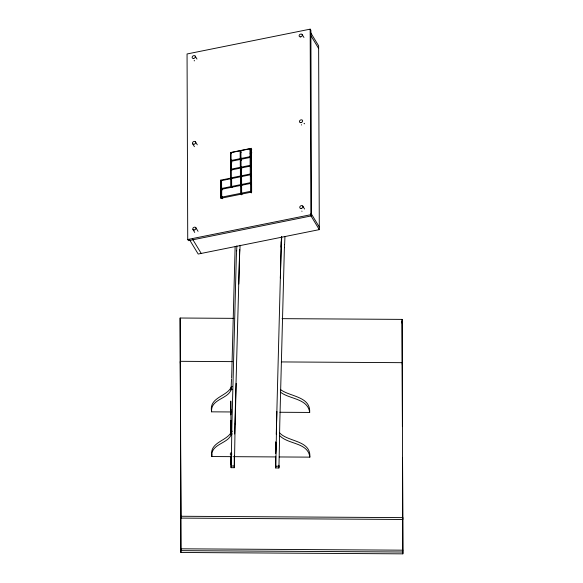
<?xml version="1.0" encoding="UTF-8"?>
<svg xmlns="http://www.w3.org/2000/svg" width="583" height="583" viewBox="0 0 583 583"><rect width="100%" height="100%" fill="white"/><g stroke="black" fill="none" stroke-linecap="round" stroke-linejoin="round"><path stroke-width="0.87" d="M231.808 430.757L231.626 442.38A94.584 1.326 -89.6 0 1 231.4 454.478L231.087 467.69L234.293 467.712L234.606 454.478A94.584 1.326 -89.6 0 0 234.825 442.402L235.015 430.779A49.038 0.685 -89.6 0 1 235.146 423.899M235.146 423.907L236.173 383.381M233.812 318.354L180.14 318.019L180.883 552.48L402.86 553.85L402.117 319.389L282.034 318.653M180.307 363.143L180.351 361.307L232.209 361.628M180.919 516.261L180.868 518.098L402.846 519.468L402.889 517.631L180.919 516.261L180.351 361.307M180.883 552.48L180.985 548.807L402.955 550.177M211.731 455.483C209.727 441.666 227.632 441.171 231.633 431.34L232.231 431.347M230.751 401.447L230.73 414.841L230.875 409.332M235.131 246.784L231.757 374.111A49.038 0.685 -89.6 0 1 231.619 377.762L231.611 377.835M230.912 420.401L230.795 433.111M231.043 456.657L230.912 464.717M239.679 249.393L234.643 433.985M275.628 445.864L275.482 451.373L275.468 447.773M275.65 451.679L275.883 442.584M276.867 411.416L276.59 422.923A52.412 0.736 -89.6 0 0 276.459 429.962L276.255 442.512A99.941 1.399 -89.6 0 1 276.029 454.303L275.708 467.967L278.907 467.981L279.235 454.303A99.941 1.399 -89.6 0 0 279.454 442.533L279.658 430.006A52.412 0.736 -89.6 0 1 279.796 422.93L284.307 250.858A50.604 0.707 -89.6 0 1 284.431 247.622M280.525 265.309L280.576 263.494M281.006 247.126L281.144 241.668M275.679 453.392L275.963 442.482M281.429 236.764L276.262 434.24L276.663 434.248M402.015 323.069L402.117 319.389M402.277 364.513L402.328 362.677L281.334 361.926M238.775 283.972L239.496 257.883A46.902 0.656 -89.6 0 1 239.613 254.968L239.766 252.257M280.357 277.923L281.101 250.843A50.604 0.707 -89.6 0 1 281.232 247.6L281.4 244.641M231.065 390.063L231.152 387.207M281.735 236.705L281.713 237.419A99.941 1.399 -89.6 0 1 281.465 243.3M284.941 236.72L284.912 237.434A99.941 1.399 -89.6 0 1 284.672 243.322L284.628 244.233M284.431 247.651L284.606 244.554M236.632 251.011L236.611 251.433M239.802 251.659L239.839 251.033A94.584 1.326 -89.6 0 0 240.087 245.261M236.567 252.235L236.406 254.975A46.902 0.656 -89.6 0 0 236.29 257.868L231.939 423.885A49.038 0.685 -89.6 0 0 231.808 430.735M231.553 378.863L231.4 381.42A94.584 1.326 -89.6 0 0 231.152 387.185M231.757 411.962L211.622 411.838C210.288 397.781 231.779 399.18 231.466 386.646L232.267 386.646M231.925 456.664L211.782 456.54C210.448 442.482 231.939 443.882 231.633 431.34M231.466 386.646C227.304 396.717 208.648 397.081 211.622 411.838M310.171 29.15L187.056 53.971L187.733 239.518L188.433 240.677L311.555 215.856L310.877 30.309L310.171 29.15L310.848 214.697L311.555 215.856M230.628 178.143L230.533 152.535L251.477 148.315L251.637 192.077L220.855 198.286L220.789 180.125L230.628 178.143L231.327 179.294L231.262 159.873M241.129 152.367L240.167 150.778L231.087 152.608L231.108 160.485L231.757 161.542M250.005 148.796L250.034 156.667L250.996 158.255L250.967 150.385L250.005 148.796L240.925 150.625L240.954 158.503L241.595 159.56M250.005 149.838L251.776 149.481M250.056 153.205L251.827 152.848M231.108 160.485L240.196 158.656L241.158 160.245M240.954 158.503L250.034 156.667M231.866 170.207L231.225 169.15L231.196 161.272L240.276 159.443L240.925 160.5M250.122 157.454L250.151 165.332L251.113 166.92L251.084 159.042L250.122 157.454L241.034 159.29L241.063 167.168L241.705 168.225M231.225 169.15L240.305 167.314L241.275 168.91L241.267 167.153M241.063 167.168L250.151 165.332M231.305 169.945L240.393 168.115L241.355 169.704L241.384 177.582L240.422 175.993L240.393 168.115M241.821 176.897L241.173 175.84L241.151 167.962L250.231 166.126L251.193 167.722L251.222 175.592L250.26 174.004L250.231 166.126M240.422 175.993L231.334 177.822L231.976 178.879M241.173 175.84L250.26 174.004M231.655 187.362L231.633 180.358L230.664 178.77L221.584 180.599L221.613 188.477L222.254 189.533M240.502 176.787L240.531 184.665L241.5 186.254L241.471 178.376L240.502 176.787L231.422 178.617L231.451 186.494L232.092 187.551M250.347 174.798L250.377 182.676L251.339 184.264L251.309 176.394L250.347 174.798L241.26 176.634L241.289 184.512L241.93 185.569M221.613 188.477L230.693 186.647L230.664 178.77M231.451 186.494L240.531 184.665M241.289 184.512L250.377 182.676M241.654 194.86L241.624 186.983L240.619 185.452L221.693 189.271L221.722 197.149L222.691 198.737M251.419 185.059L250.457 183.47L241.377 185.299L241.406 193.177L242.047 194.234M221.722 197.149L240.648 193.33L241.289 194.387M241.406 193.177L250.486 191.348L251.448 192.937L251.462 185M187.733 239.518L310.848 214.697M310.331 32.145L318.631 45.831L319.302 229.629L198.198 254.042L189.439 239.598M231.48 389.269L232.282 389.276M279.913 412.261L309.682 412.443C310.695 396.367 290.181 396.804 280.554 389.604M231.64 433.971L232.238 433.971M230.161 454.026L231.91 454.033M233.674 456.671L275.701 456.934M279.206 456.955L309.85 457.138C310.95 440.129 288.57 442.154 279.767 433.045M275.752 466.203L278.958 466.218M231.13 465.985L234.337 466.006M402.904 552.014L180.934 550.644L180.14 318.019M280.561 392.228C289.722 399.333 307.817 398.371 309.682 412.443M279.774 435.669C288.162 444.625 307.977 442.227 309.85 457.138M310.338 34.769L318.639 48.455M302.154 34.535L303.947 37.487M310.994 213.32L319.295 227.006M310.542 215.185L319.302 229.629M302.781 206.083L304.574 209.035M195.181 56.099L196.974 59.058M241.151 167.962L241.792 169.019M230.533 152.535L231.232 153.693M231.196 161.272L231.837 162.329M220.789 180.125L221.489 181.277L221.555 198.533M195.494 141.873L197.287 144.824M192.63 143.739L194.423 146.69M195.808 227.647L198.052 231.334M192.944 229.513L194.737 232.464M192.463 238.986L201.23 253.43M222.087 188.229L222.108 190.043M222.189 196.398L222.21 198.213M220.972 180.497L221.205 198.424M402.066 321.226L402.394 426.647M402.561 457.517L402.86 553.85M278.9 465.278L278.907 467.981M275.613 441.797L275.65 453.545M275.664 456.249L275.708 467.967M251.339 150.859L251.368 158.736M251.368 159.392L251.397 167.27M251.404 167.933L251.433 175.811M251.433 176.467L251.462 184.345M250.457 183.47L250.486 191.348M241.515 158.095L241.522 159.844M241.551 166.629L241.559 169.252M241.559 169.915L241.588 177.793M241.595 178.449L241.624 186.327M240.619 185.452L240.648 193.33M240.276 159.443L240.305 167.314M240.167 150.778L240.196 158.656M234.249 455.993L234.293 467.712M230.846 401.002L230.97 434.794M231.028 452.372L231.087 467.69M221.146 180.344L221.212 198.286M211.775 453.909L211.782 456.54M236.858 245.902A94.584 1.326 -89.6 0 1 236.632 251.011M194.248 60.923A1.713 1.326 -31.2 0 1 194.343 60.319M301.987 211.359A1.713 1.326 -31.2 0 1 301.877 211.097M301.528 125.032A1.713 1.326 -31.2 0 1 301.564 124.726M304.005 123.356A1.713 1.326 -31.2 0 1 304.61 123.829M300.493 36.904A1.713 1.326 -31.2 0 0 302.227 34.652A1.713 1.326 -31.2 0 0 299.458 34.856A1.713 1.326 -31.2 0 0 300.493 36.904M300.806 122.67A1.713 1.326 -31.2 0 0 302.533 120.426A1.713 1.326 -31.2 0 0 299.771 120.623A1.713 1.326 -31.2 0 0 300.806 122.67M194.146 230.008A1.713 1.326 -31.2 0 0 195.873 227.764A1.713 1.326 -31.2 0 0 193.111 227.96A1.713 1.326 -31.2 0 0 194.146 230.008M301.12 208.444A1.713 1.326 -31.2 0 0 302.847 206.193A1.713 1.326 -31.2 0 0 300.085 206.397A1.713 1.326 -31.2 0 0 301.12 208.444M193.52 58.468A1.713 1.326 -31.2 0 0 195.254 56.216A1.713 1.326 -31.2 0 0 192.485 56.42A1.713 1.326 -31.2 0 0 193.52 58.468M193.833 144.241A1.713 1.326 -31.2 0 0 195.567 141.99A1.713 1.326 -31.2 0 0 192.798 142.194A1.713 1.326 -31.2 0 0 193.833 144.241"/></g></svg>
